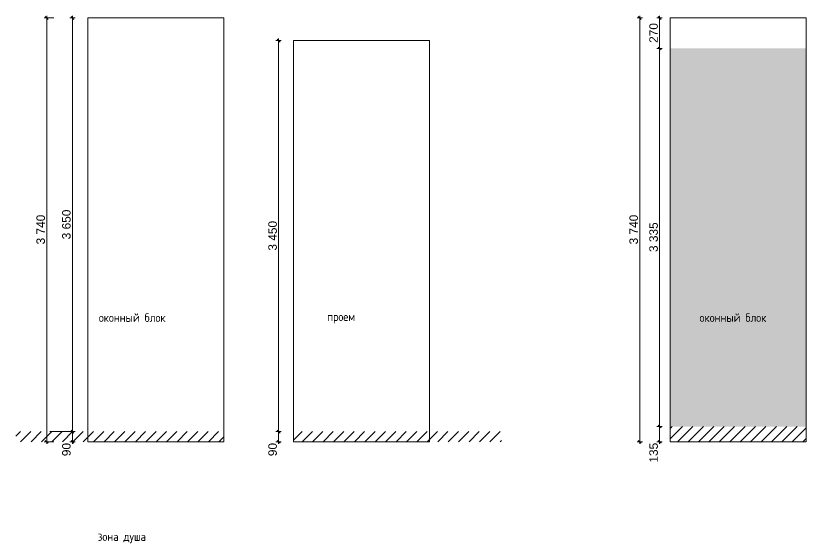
# Model space of a CAD drawing. Header units: millimetres. Extents: x 2336463 to 2579121, y 595385 to 778077.
# Drawn here: x 2474336 to 2481304, y 628080 to 632732 of the extents above; entities that cross this region are included whole.
import ezdxf

# ---------------------------------------------------------------- set-up
doc = ezdxf.new("R2010")
doc.units = ezdxf.units.MM
doc.header["$MEASUREMENT"] = 0
doc.layers.add('+потолки_Ном._пера__101', color=252, linetype='Continuous', lineweight=5)
doc.layers.add('Интерьер - Мебель_Ном._пера__1', color=7, linetype='Continuous', lineweight=13)
for name, color, linetype, lineweight, true_color in [('+потолки_Ном._пера__58', 7, 'Continuous', 5, 0xdf0000), ('+развертка_Ном._пера__242', 7, 'Continuous', 13, 0x1b55b5), ('1 Планировка размеры_Ном._пера__242', 7, 'Continuous', 13, 0x1b55b5)]:
    doc.layers.add(name, color=color, linetype=linetype, lineweight=lineweight, true_color=true_color)
doc.layers.add('1 Планировка размеры', color=7, linetype='Continuous')
doc.styles.add('СГЕНЕРИР_СТИЛЬ_1', font='arial.ttf')
doc.styles.add('СГЕНЕРИР_СТИЛЬ_4', font='isocp.shx')
doc.dimstyles.new('СГЕНЕРИР_СТИЛЬ__2', dxfattribs={"dimtxt": 75, "dimasz": 23.75, "dimexe": 0.18, "dimexo": 300, "dimgap": 0, "dimtad": 1, "dimdec": 0, "dimzin": 0, "dimdsep": 46, "dimtxsty": 'СГЕНЕРИР_СТИЛЬ_1', "dimblk": 'ARROWHEAD_6', "dimblk1": 'ARROWHEAD_6', "dimblk2": 'ARROWHEAD_6', "dimcen": 0.09, "dimclrd": 256, "dimclre": 256, "dimclrt": 256, "dimazin": 0, "dimtfac": 1, "dimtdec": 4, "dimtmove": 0, "dimatfit": 3, "dimfxl": 0, "dimtolj": 1, "dimtzin": 0, "dimarcsym": 0})
pattern_1 = [(45, (2086872.015, 585813.686), (-45.961939, 45.961939), [])]

# ---------------------------------------------------------------- blocks, each defined once
blk = doc.blocks.new('*D2193', base_point=(2086872, 585813.7))
at = {"layer": '1 Планировка размеры_Ном._пера__242', "color": 152, "linetype": 'Continuous', "lineweight": 13, "true_color": 0x1b55b5}
for p, q in [((2474858.9, 629064), (2474636.1, 629064)), ((2474822.9, 629076.5), (2474847.9, 629051.5)), ((2474835.4, 628973.7), (2474835.4, 629064)), ((2474822.9, 628986.2), (2474847.9, 628961.2)), ((2474858.9, 628973.7), (2474812, 628973.7)), ((2474835.4, 628955), (2474835.4, 628973.7))]:
    blk.add_line(p, q, dxfattribs=at)
at = {"layer": '1 Планировка размеры_Ном._пера__242', "color": 152, "lineweight": 13, "true_color": 0x1b55b5, "insert": (2474820.4, 628847.4), "char_height": 75, "attachment_point": 7, "rotation": 90, "style": 'СГЕНЕРИР_СТИЛЬ_1'}
blk.add_mtext('\\A1;{\\pql;\\fArial|b0|i0|c204|p38;90}', dxfattribs=at)
blk = doc.blocks.new('ARROWHEAD_6')
at = {"color": 0, "linetype": 'Continuous', "lineweight": 0}
for p, q in [((0, 0), (-1, 0)), ((-0.5, -0.5), (0.5, 0.5))]:
    blk.add_line(p, q, dxfattribs=at)
blk = doc.blocks.new('*D2194', base_point=(2086872, 585813.7))
at = {"layer": '1 Планировка размеры_Ном._пера__242', "color": 152, "linetype": 'Continuous', "lineweight": 13, "true_color": 0x1b55b5}
for p, q in [((2474858.9, 632713.7), (2474812, 632713.7)), ((2474847.9, 632701.2), (2474822.9, 632726.2)), ((2474835.4, 632713.7), (2474835.4, 632732.5)), ((2474835.4, 629064), (2474835.4, 632713.7)), ((2474858.9, 629064), (2474636.1, 629064)), ((2474822.9, 629076.5), (2474847.9, 629051.5))]:
    blk.add_line(p, q, dxfattribs=at)
at = {"layer": '1 Планировка размеры_Ном._пера__242', "color": 152, "lineweight": 13, "true_color": 0x1b55b5, "insert": (2474820.4, 630760.6), "char_height": 75, "attachment_point": 7, "rotation": 90, "style": 'СГЕНЕРИР_СТИЛЬ_1'}
blk.add_mtext('\\A1;{\\pql;\\fArial|b0|i0|c204|p38;3\xa0650}', dxfattribs=at)
blk = doc.blocks.new('*D2197', base_point=(2086872, 585813.7))
at = {"layer": '1 Планировка размеры_Ном._пера__242', "color": 152, "linetype": 'Continuous', "lineweight": 13, "true_color": 0x1b55b5}
for p, q in [((2476676.5, 629064), (2476629.7, 629064)), ((2476640.6, 629076.5), (2476665.6, 629051.5)), ((2476653.1, 628973.7), (2476653.1, 629064)), ((2476640.6, 628986.2), (2476665.6, 628961.2)), ((2476676.5, 628973.7), (2476629.7, 628973.7)), ((2476653.1, 628955), (2476653.1, 628973.7))]:
    blk.add_line(p, q, dxfattribs=at)
at = {"layer": '1 Планировка размеры_Ном._пера__242', "color": 152, "lineweight": 13, "true_color": 0x1b55b5, "insert": (2476638.1, 628847.4), "char_height": 75, "attachment_point": 7, "rotation": 90, "style": 'СГЕНЕРИР_СТИЛЬ_1'}
blk.add_mtext('\\A1;{\\pql;\\fArial|b0|i0|c204|p38;90}', dxfattribs=at)
blk = doc.blocks.new('*D2198', base_point=(2086872, 585813.7))
at = {"layer": '1 Планировка размеры_Ном._пера__242', "color": 152, "linetype": 'Continuous', "lineweight": 13, "true_color": 0x1b55b5}
for p, q in [((2476653.1, 632513.7), (2476653.1, 632532.5)), ((2476676.5, 632513.7), (2476629.7, 632513.7)), ((2476665.6, 632501.2), (2476640.6, 632526.2)), ((2476653.1, 629064), (2476653.1, 632513.7)), ((2476676.5, 629064), (2476629.7, 629064)), ((2476640.6, 629076.5), (2476665.6, 629051.5))]:
    blk.add_line(p, q, dxfattribs=at)
at = {"layer": '1 Планировка размеры_Ном._пера__242', "color": 152, "lineweight": 13, "true_color": 0x1b55b5, "insert": (2476638.1, 630660.6), "char_height": 75, "attachment_point": 7, "rotation": 90, "style": 'СГЕНЕРИР_СТИЛЬ_1'}
blk.add_mtext('\\A1;{\\pql;\\fArial|b0|i0|c204|p38;3\xa0450}', dxfattribs=at)
blk = doc.blocks.new('*D2199', base_point=(2086872, 585813.7))
at = {"layer": '1 Планировка размеры_Ном._пера__242', "color": 152, "linetype": 'Continuous', "lineweight": 13, "true_color": 0x1b55b5}
for p, q in [((2479999.3, 629121.5), (2480024.3, 629096.5)), ((2480035.3, 629109), (2479988.4, 629109)), ((2480011.8, 628973.7), (2480011.8, 629109)), ((2479999.3, 628986.2), (2480024.3, 628961.2)), ((2480035.3, 628973.7), (2479988.4, 628973.7)), ((2480011.8, 628955), (2480011.8, 628973.7))]:
    blk.add_line(p, q, dxfattribs=at)
at = {"layer": '1 Планировка размеры_Ном._пера__242', "color": 152, "lineweight": 13, "true_color": 0x1b55b5, "insert": (2479996.8, 628790.5), "char_height": 75, "attachment_point": 7, "rotation": 90, "style": 'СГЕНЕРИР_СТИЛЬ_1'}
blk.add_mtext('\\A1;{\\pql;\\fArial|b0|i0|c204|p38;135}', dxfattribs=at)
blk = doc.blocks.new('*D2200', base_point=(2086872, 585813.7))
at = {"layer": '1 Планировка размеры_Ном._пера__242', "color": 152, "linetype": 'Continuous', "lineweight": 13, "true_color": 0x1b55b5}
for p, q in [((2480035.3, 632444), (2479988.4, 632444)), ((2479999.3, 632456.5), (2480024.3, 632431.5)), ((2480011.8, 629109), (2480011.8, 632444)), ((2479999.3, 629121.5), (2480024.3, 629096.5)), ((2480035.3, 629109), (2479988.4, 629109))]:
    blk.add_line(p, q, dxfattribs=at)
at = {"layer": '1 Планировка размеры_Ном._пера__242', "color": 152, "lineweight": 13, "true_color": 0x1b55b5, "insert": (2479996.8, 630648.3), "char_height": 75, "attachment_point": 7, "rotation": 90, "style": 'СГЕНЕРИР_СТИЛЬ_1'}
blk.add_mtext('\\A1;{\\pql;\\fArial|b0|i0|c204|p38;3\xa0335}', dxfattribs=at)
blk = doc.blocks.new('*D2201', base_point=(2086872, 585813.7))
at = {"layer": '1 Планировка размеры_Ном._пера__242', "color": 152, "linetype": 'Continuous', "lineweight": 13, "true_color": 0x1b55b5}
for p, q in [((2480035.3, 632713.7), (2479988.4, 632713.7)), ((2480024.3, 632701.2), (2479999.3, 632726.2)), ((2480011.8, 632713.7), (2480011.8, 632732.5)), ((2480011.8, 632444), (2480011.8, 632713.7)), ((2480035.3, 632444), (2479988.4, 632444)), ((2479999.3, 632456.5), (2480024.3, 632431.5))]:
    blk.add_line(p, q, dxfattribs=at)
at = {"layer": '1 Планировка размеры_Ном._пера__242', "color": 152, "lineweight": 13, "true_color": 0x1b55b5, "insert": (2479996.8, 632493.5), "char_height": 75, "attachment_point": 7, "rotation": 90, "style": 'СГЕНЕРИР_СТИЛЬ_1'}
blk.add_mtext('\\A1;{\\pql;\\fArial|b0|i0|c204|p38;270}', dxfattribs=at)
blk = doc.blocks.new('*D2202', base_point=(2086872, 585813.7))
at = {"layer": '1 Планировка размеры_Ном._пера__242', "color": 152, "linetype": 'Continuous', "lineweight": 13, "true_color": 0x1b55b5}
for p, q in [((2479859.7, 632713.7), (2479812.8, 632713.7)), ((2479848.7, 632701.2), (2479823.7, 632726.2)), ((2479836.2, 632713.7), (2479836.2, 632732.5)), ((2479836.2, 628973.7), (2479836.2, 632713.7)), ((2479823.7, 628986.2), (2479848.7, 628961.2)), ((2479859.7, 628973.7), (2479812.8, 628973.7)), ((2479836.2, 628955), (2479836.2, 628973.7))]:
    blk.add_line(p, q, dxfattribs=at)
at = {"layer": '1 Планировка размеры_Ном._пера__242', "color": 152, "lineweight": 13, "true_color": 0x1b55b5, "insert": (2479821.2, 630715.5), "char_height": 75, "attachment_point": 7, "rotation": 90, "style": 'СГЕНЕРИР_СТИЛЬ_1'}
blk.add_mtext('\\A1;{\\pql;\\fArial|b0|i0|c204|p38;3\xa0740}', dxfattribs=at)
blk = doc.blocks.new('*D2212', base_point=(2086872, 585813.7))
at = {"layer": '1 Планировка размеры_Ном._пера__242', "color": 152, "linetype": 'Continuous', "lineweight": 13, "true_color": 0x1b55b5}
for p, q in [((2474671.3, 632713.7), (2474585.4, 632713.7)), ((2474621.3, 632701.2), (2474596.3, 632726.2)), ((2474608.8, 632713.7), (2474608.8, 632732.5)), ((2474608.8, 628973.7), (2474608.8, 632713.7)), ((2474596.3, 628986.2), (2474621.3, 628961.2)), ((2474671.3, 628973.7), (2474585.4, 628973.7)), ((2474608.8, 628955), (2474608.8, 628973.7))]:
    blk.add_line(p, q, dxfattribs=at)
at = {"layer": '1 Планировка размеры_Ном._пера__242', "color": 152, "lineweight": 13, "true_color": 0x1b55b5, "insert": (2474593.8, 630715.5), "char_height": 75, "attachment_point": 7, "rotation": 90, "style": 'СГЕНЕРИР_СТИЛЬ_1'}
blk.add_mtext('\\A1;{\\pql;\\fArial|b0|i0|c204|p38;3\xa0740}', dxfattribs=at)

msp = doc.modelspace()

# ---------------------------------------------------------------- hatches: boundary and pattern name
at = {"layer": '+потолки_Ном._пера__101', "linetype": 'Continuous', "lineweight": 5}
msp.add_hatch(color=252, dxfattribs=at).paths.add_polyline_path([(2480103.8, 629109), (2481303.8, 629109), (2481303.8, 632444), (2480103.8, 632444)])
at = {"layer": '+потолки_Ном._пера__58', "linetype": 'Continuous', "lineweight": 5, "true_color": 0xdf0000}
h = msp.add_hatch(dxfattribs=at)
h.set_pattern_fill('Линии_Наклонные__Шаг_1_5_', color=12, style=0, pattern_type=2)
h.set_pattern_definition(pattern_1)
h.paths.add_polyline_path([(2474336.1, 628973.7), (2476171.1, 628973.7), (2476171.1, 629064), (2474336.1, 629064)])
h = msp.add_hatch(dxfattribs=at)
h.set_pattern_fill('Линии_Наклонные__Шаг_1_5_', color=12, style=0, pattern_type=2)
h.set_pattern_definition(pattern_1)
h.paths.add_polyline_path([(2476783.5, 628973.7), (2478618.5, 628973.7), (2478618.5, 629064), (2476783.5, 629064)])
h = msp.add_hatch(dxfattribs=at)
h.set_pattern_fill('Линии_Наклонные__Шаг_1_5_', color=12, style=0, pattern_type=2)
h.set_pattern_definition(pattern_1)
h.paths.add_polyline_path([(2480103.8, 628973.7), (2481303.6, 628973.7), (2481303.6, 629109), (2480103.8, 629109)])

# ---------------------------------------------------------------- linework, layer by layer
at = {"layer": 'Интерьер - Мебель_Ном._пера__1', "color": 7, "linetype": 'Continuous', "lineweight": 13}
for p, q in [((2476171.3, 632713.7), (2474971.3, 632713.7)), ((2474971.3, 632713.7), (2474971.3, 628973.7)), ((2476171.3, 628973.7), (2476171.3, 632713.7)), ((2481303.8, 632713.7), (2480103.8, 632713.7)), ((2480103.8, 632713.7), (2480103.8, 628973.7)), ((2481303.8, 628973.7), (2481303.8, 632713.7)), ((2477983.5, 632513.7), (2476783.5, 632513.7)), ((2476783.5, 632513.7), (2476783.5, 628973.7)), ((2477983.5, 628973.7), (2477983.5, 632513.7)), ((2474971.3, 628973.7), (2476171.3, 628973.7)), ((2476783.5, 628973.7), (2477983.5, 628973.7)), ((2480103.8, 628973.7), (2481303.8, 628973.7))]:
    msp.add_line(p, q, dxfattribs=at)

# ---------------------------------------------------------------- texts
at = {"layer": '+развертка_Ном._пера__242', "color": 152, "linetype": 'Continuous', "lineweight": 13, "true_color": 0x1b55b5, "char_height": 75, "attachment_point": 1, "style": 'СГЕНЕРИР_СТИЛЬ_4'}
for s, insert in [('\\A1;{\\pql;\\Fisocp.shx;оконный блок}', (2475068, 630107)), ('\\A1;{\\pql;\\Fisocp.shx;проем}', (2477081, 630115.1)), ('\\A1;{\\pql;\\Fisocp.shx;оконный блок}', (2480364.1, 630107)), ('\\A1;{\\pql;\\Fisocp.shx;зона душа}', (2475059.5, 628175))]:
    msp.add_mtext(s, dxfattribs=dict(at, insert=insert))

# ---------------------------------------------------------------- dimensions: what is measured, and where the dimension line sits
at = {"layer": '1 Планировка размеры', "color": 152, "linetype": 'Continuous', "lineweight": 13, "true_color": 0x1b55b5}
for base, p1, p2, picture, middle in [((2474835.4, 632713.7), (2474336.1, 629064), (2474971.3, 632713.7), '*D2194', (2474782.9, 630889.4)), ((2474608.8, 632713.7), (2474971.3, 628973.7), (2474971.3, 632713.7), '*D2212', (2474556.3, 630844.3)), ((2479836.2, 632713.7), (2480103.8, 628973.7), (2480103.8, 632713.7), '*D2202', (2479783.7, 630844.3)), ((2480011.8, 632713.7), (2480103.8, 632444), (2480103.8, 632713.7), '*D2201', (2479959.3, 632579.2)), ((2476653.1, 632513.7), (2476783.5, 629064), (2476783.5, 632513.7), '*D2198', (2476600.6, 630789.4)), ((2480011.8, 632444), (2480103.8, 629109), (2480103.8, 632444), '*D2200', (2479959.3, 630777.1)), ((2480011.8, 629109), (2480103.8, 628973.7), (2480103.8, 629109), '*D2199', (2479959.3, 628876.2)), ((2474835.4, 629064), (2474971.3, 628973.7), (2474336.1, 629064), '*D2193', (2474782.9, 628904.6)), ((2476653.1, 629064), (2476783.5, 628973.7), (2476783.5, 629064), '*D2197', (2476600.6, 628904.6))]:
    dim = msp.add_linear_dim(base=base, p1=p1, p2=p2, angle=90, dimstyle='СГЕНЕРИР_СТИЛЬ__2', dxfattribs=at)
    dim.commit()
    dim.dimension.update_dxf_attribs({"geometry": picture, "text_midpoint": middle, "dimtype": 160, "text_rotation": 90})

doc.saveas('drawing.dxf')
